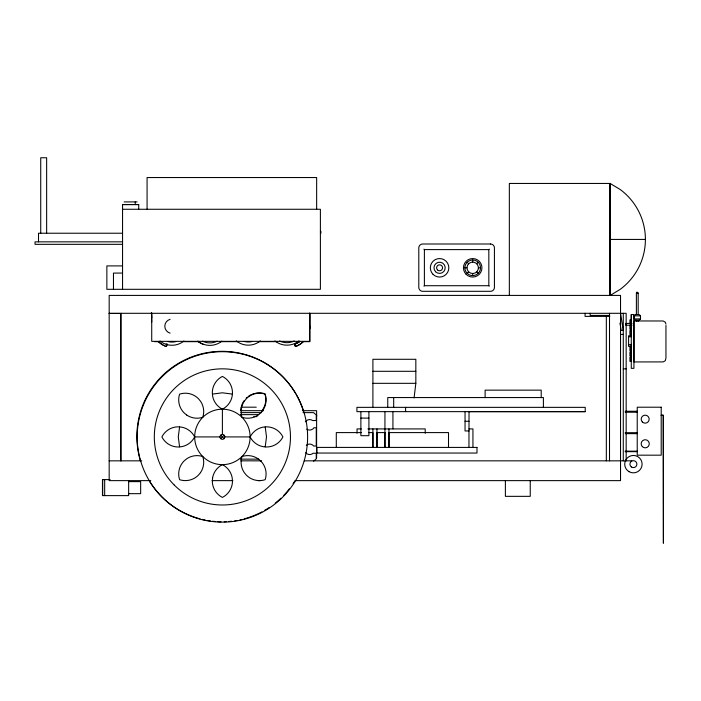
<?xml version="1.0" encoding="UTF-8"?>
<svg xmlns="http://www.w3.org/2000/svg" width="701" height="701" viewBox="0 0 701 701"><rect width="100%" height="100%" fill="white"/><g stroke="black" fill="none" stroke-linecap="round" stroke-linejoin="round"><path stroke-width="1.05" d="M336.296 447.422L336.296 432.596L361.374 432.596M376.954 432.596L376.954 447.422L376.954 428.916M384.919 432.596L384.919 447.422L384.945 411.645M388.959 432.596L388.959 447.422L388.959 428.916M448.509 447.422L448.509 432.596L388.591 432.596M610.098 183.452L610.098 295.41L610.098 183.452L620.07 189.419A62.03 62.03 0 0 1 620.07 289.443L610.212 295.41L610.212 183.452L509.347 183.452L509.347 295.41M631.268 314.556L631.268 368.34L633.932 368.34L633.932 314.556L631.268 314.556L631.268 329.268L629.927 329.268L629.927 325.264M636.394 314.556L636.394 293.062L636.99 292.037L638.173 293.062L638.173 314.556M414.072 397.949L415.833 383.324L415.833 359.289L372.906 359.289L372.906 407.351M179.587 426.953L178.273 436.916L179.587 446.879M265.206 446.879L266.511 436.916L265.206 426.953M316.615 416.28L316.799 415.684M166.295 346.504L167.101 344.147L166.198 343.849M167.232 344.173L166.435 346.531L165.243 346.145A21.582 21.582 0 0 1 158.242 341.466M220.675 438.633L224.118 435.19M423.939 286.166L424.394 285.71L488.825 285.71L489.272 286.166M423.939 249.144L424.394 249.6L488.825 249.6L489.272 249.144M467.146 273.346A7.842 7.842 0 0 1 470.66 260.229A7.842 7.842 0 0 1 480.264 269.832A7.842 7.842 0 0 1 467.146 273.346L468.645 271.857A5.731 5.731 0 0 1 471.212 262.27A5.731 5.731 0 0 1 478.231 269.289A5.731 5.731 0 0 1 468.645 271.857M476.741 263.751L478.24 262.262M634.072 315.871L635.395 314.556L639.172 314.556L640.495 315.871L640.495 318.911L639.172 320.234L635.395 320.234L634.072 318.911L634.081 315.862L640.495 315.871L640.486 318.92L634.072 318.911M313.566 461.17L316.256 458.848L316.256 453.249L313.128 453.249A5.249 5.249 0 0 1 305.654 452.732M212.429 394.102L222.392 392.797L232.355 394.102M138.719 209.266L138.719 204.552L122.552 204.552L122.552 289.311M122.552 204.604L138.719 204.552M124.13 201.914L137.151 201.914M122.552 209.266L320.392 209.266L320.392 289.311L106.859 289.311L106.859 265.907L122.552 265.907M320.392 231.348L320.883 231.348L320.883 233.275L320.392 233.275M122.552 233.231L38.511 233.231L38.511 241.845M610.098 239.427L645.402 239.427M122.552 241.845L35.05 241.845L35.05 244.334L122.552 244.334M464.851 267.808L466.962 267.808M478.424 267.808L480.535 267.808M122.552 273.075L113.466 273.075L113.466 289.311M636.394 293.062L638.173 293.062M109.172 313.303L626.159 313.303L626.159 460.837M109.172 313.478L120.546 313.478L120.546 460.837M609.686 315.432L590.163 315.432L590.163 313.303M609.782 316.388L585.063 316.388L585.063 313.303M631.268 319.928L629.927 319.928L629.927 323.932M632.013 323.433L625.721 323.433L625.721 325.211L632.013 325.211M309.676 326.228L309.851 326.21A21.582 21.582 0 0 1 309.667 329.023M620.525 334.412L623.277 334.412M631.268 334.605L629.927 334.605L629.927 330.6L631.268 330.6L631.268 336.068M631.268 335.735L628.595 335.735L628.595 346.408L631.268 346.408L631.268 344.279M628.595 336.734L631.268 336.734M154.579 341.659L158.961 341.659M183.005 341.659L199.417 341.659M220.184 341.659L237.692 341.659M258.459 341.659L277.053 341.659M297.82 341.659L300.019 341.659M303.288 341.659L309.86 341.659L309.851 313.259M628.595 344.743L631.268 344.743M631.268 350.614L629.927 350.614L629.927 346.609L631.268 346.609L631.268 361.287L629.927 361.287L629.927 357.282L631.268 357.282M631.268 351.946L629.927 351.946L629.927 355.95L631.268 355.95M623.277 368.857L626.159 368.857M372.906 371.302L415.833 371.302M372.906 383.324L415.833 383.324M240.986 407.185L256.277 407.185M240.829 410.681L263.567 410.681M302.543 410.681L316.615 410.681L316.615 457.99M625.222 411.259L637.227 411.259M468.321 411.61L585.23 411.645L585.23 407.351L356.914 407.351L356.914 411.645L585.23 411.645M625.222 412.223L637.227 412.223M240.995 412.617L261.631 412.617M303.016 412.617L313.566 412.617L316.256 414.939L316.256 420.539L312.69 420.539A5.249 5.249 0 0 0 305.338 421.809M240.39 414.641L258.827 414.641M661.201 415.158L663.155 415.158L663.4 543.24L663.4 415.334L661.201 415.334M253.806 416.596L257.092 416.596M360.884 418.103L368.91 418.103M465.043 421.275L469.03 421.275M361.374 428.916L357.046 428.916L357.046 433.271M367.867 428.916L425.209 428.916L425.209 433.271M468.951 428.916L472.938 428.916L472.938 447.413M469.03 430.949L465.043 430.949L465.043 411.61M368.595 432.596L372.897 432.596L372.897 447.422L372.897 428.916M376.603 432.596L385.322 432.596M625.231 432.692L637.227 432.692M625.231 433.647L637.227 433.647M194.668 436.916A18.357 18.357 0 0 1 181.629 446.686L178.273 447.001A18.357 18.357 0 0 1 161.887 436.916A18.357 18.357 0 0 1 178.273 426.83L181.629 427.137A18.357 18.357 0 0 1 194.668 436.916L219.965 436.916M224.828 436.916A2.436 2.436 0 0 0 221.174 434.804A2.436 2.436 0 0 0 221.174 439.019A2.436 2.436 0 0 0 224.828 436.916L250.126 436.916A18.357 18.357 0 0 1 263.155 427.137L266.511 426.83A18.357 18.357 0 0 1 282.906 436.916A18.357 18.357 0 0 1 266.511 447.001L263.155 446.686A18.357 18.357 0 0 1 250.126 436.916A27.733 27.733 0 0 0 208.53 412.898A27.733 27.733 0 0 0 208.53 460.934A27.733 27.733 0 0 0 250.126 436.916M625.213 451.164L637.227 451.164M625.213 451.672L637.227 451.672M240.39 459.137L258.827 459.137M109.172 460.837L141.751 460.837M240.811 460.837L261.604 460.837M304.269 460.837L631.759 460.837M110.118 479.598L102.469 479.598L102.469 495.616L128.651 495.616L128.651 480.667M150.785 480.632L109.172 480.632L109.172 295.41L620.525 295.41L620.525 480.632L295.314 480.632M212.096 480.632L232.907 480.632M258.091 480.632L260.281 480.632M128.651 481.631L140.656 481.631L140.656 493.67L128.651 493.67M203.062 344.173L202.16 343.867A19.093 19.093 0 0 1 197.848 341.378M467.146 262.262L468.645 263.751M476.741 271.857L478.24 273.346M220.675 435.19L224.118 438.633M294.674 344.147L295.471 346.504M316.615 452.39L316.799 452.986M620.525 313.303L623.277 330.118L621.156 330.469L619.956 323.108M665.95 324.142L665.293 322.206L663.181 320.988L633.932 320.953L633.932 361.944L663.181 361.909L665.293 360.691L665.95 358.158M151.582 312.742L151.766 317.93M151.442 312.716L151.775 322.057M665.95 325.448L665.95 357.449M638.173 320.234L638.173 321.496M636.394 320.234L636.394 321.435M623.277 313.303L623.277 460.837M609.511 313.303L609.511 460.837M606.33 315.485L606.33 460.837M543.398 407.351L543.398 397.555L387.758 397.555L387.758 407.351M541.207 397.677L541.207 390.15L485.118 390.15L485.118 397.677M530.245 480.632L530.245 496.343L505.386 496.343L505.386 480.632M488.825 249.6L488.825 285.71M472.693 259.966L472.693 262.078M472.693 273.539L472.693 275.651M469.03 411.61L468.951 447.413M424.394 249.6L424.394 285.71M405.599 407.351L405.599 411.645M393.682 397.555L393.682 407.351M392.928 411.645L392.928 428.854M368.91 411.645L368.91 435.689L360.884 435.689L360.884 411.645M316.65 209.266L316.65 177.546L147.079 177.546L147.079 209.266M309.711 313.277L309.711 326.228A21.582 21.582 0 0 1 309.527 329.049M309.676 313.268L309.676 341.352L151.723 341.352L151.723 313.277M222.392 409.182A18.357 18.357 0 0 0 232.171 396.153L232.478 392.797A18.357 18.357 0 0 0 222.392 376.411A18.357 18.357 0 0 0 212.315 392.797L212.622 396.153A18.357 18.357 0 0 0 222.392 409.182L222.392 434.48M135.24 201.914L135.24 204.552M121.15 313.303L121.15 460.837M104.668 479.598L104.668 495.616M102.714 479.598L102.714 495.616M46.643 233.231L46.643 157.76L40.728 157.76L40.728 233.231M306.302 445.266A5.249 5.249 0 0 1 313.75 446.046L316.256 446.046L316.256 427.741L314.004 427.741A5.249 5.249 0 0 1 306.679 429.143M294.806 480.974A85.215 85.215 0 0 1 293.097 483.655M289.364 488.851A85.215 85.215 0 0 1 283.809 495.3M280.829 498.28A85.215 85.215 0 0 1 275.221 503.169M269.184 507.568A85.215 85.215 0 0 1 264.689 510.354M261.92 511.879A85.215 85.215 0 0 1 244.141 518.863M242.099 519.388A85.215 85.215 0 0 1 240.031 519.853M236.903 520.466A85.215 85.215 0 0 1 234.791 520.817M231.619 521.237A85.215 85.215 0 0 1 228.43 521.535M226.309 521.667A85.215 85.215 0 0 1 224.189 521.746M221.034 521.763A85.215 85.215 0 0 1 217.862 521.667M215.742 521.535A85.215 85.215 0 0 1 212.552 521.237M210.431 520.966A85.215 85.215 0 0 1 207.268 520.466M205.174 520.072A85.215 85.215 0 0 1 202.072 519.388M200.03 518.863A85.215 85.215 0 0 1 180.394 510.871M179.474 510.354A85.215 85.215 0 0 1 149.366 480.974M140.34 460.636A85.215 85.215 0 0 1 295.883 393.944M296.4 394.865A85.215 85.215 0 0 1 303.515 411.461M261.552 411.242A18.357 18.357 0 0 0 264.864 393.769A18.357 18.357 0 0 0 259.055 392.849M240.793 410.295A18.357 18.357 0 0 1 241.091 407.78M241.486 406.142A18.357 18.357 0 0 1 242.353 403.758M242.712 403.005A18.357 18.357 0 0 1 243.992 400.823M246.147 398.229A18.357 18.357 0 0 1 247.392 397.09M248.741 396.074A18.357 18.357 0 0 1 251.685 394.426M252.465 394.102A18.357 18.357 0 0 1 254.06 393.568M255.699 393.173A18.357 18.357 0 0 1 258.213 392.875M303.524 341.466A21.582 21.582 0 0 1 296.523 346.145L295.331 346.531L294.534 344.173L295.568 343.849A19.093 19.093 0 0 0 299.888 341.352M303.384 341.492A21.582 21.582 0 0 1 296.383 346.171M299.748 341.378A19.093 19.093 0 0 1 295.428 343.867M183.925 341.028A19.032 19.032 0 0 1 159.968 341.028M176.047 341.545A15.843 15.843 0 0 1 167.846 341.545M170.115 333.15A7.159 7.159 0 0 1 170.08 319.332M165.383 346.171A21.582 21.582 0 0 1 158.382 341.492M260.308 340.931A19.032 19.032 0 0 1 236.351 340.931M252.43 341.448A15.843 15.843 0 0 1 244.228 341.448M298.915 340.931A19.032 19.032 0 0 1 274.95 340.931M294.254 340.984A16.552 16.552 0 0 1 279.603 340.984M221.875 341.15A19.032 19.032 0 0 1 197.91 341.15M217.214 341.194A16.552 16.552 0 0 1 202.571 341.194M212.622 477.679L212.315 481.035A18.357 18.357 0 0 0 222.392 497.421A18.357 18.357 0 0 0 232.478 481.035L232.171 477.679A18.357 18.357 0 0 0 222.392 464.649A18.357 18.357 0 0 0 212.622 477.679M246.463 398.589L244.307 401.182A18.357 18.357 0 0 0 242.003 417.305A18.357 18.357 0 0 0 258.134 415.001L260.719 412.845A18.357 18.357 0 0 0 265.18 394.128A18.357 18.357 0 0 0 246.463 398.589M200.486 472.649L198.33 475.243A18.357 18.357 0 0 1 179.614 479.694A18.357 18.357 0 0 1 184.065 460.978L186.659 458.822A18.357 18.357 0 0 1 202.782 456.526A18.357 18.357 0 0 1 200.486 472.649M490.551 244.001L422.668 244.001A3.873 3.873 0 0 0 418.795 247.874L418.795 287.436A3.873 3.873 0 0 0 422.668 291.309L490.551 291.309A3.873 3.873 0 0 0 494.424 287.436L494.424 247.874A3.873 3.873 0 0 0 490.551 244.001M661.201 407.211L637.227 407.211L637.227 455.177L661.201 455.177L661.201 407.211M476.978 447.422L316.878 447.413L316.878 453.048L476.978 453.048L476.978 447.413M260.719 460.978L258.134 458.822A18.357 18.357 0 0 0 242.003 456.526A18.357 18.357 0 0 0 244.307 472.649L246.463 475.243A18.357 18.357 0 0 0 265.18 479.694A18.357 18.357 0 0 0 260.719 460.978M186.659 415.001L184.065 412.845A18.357 18.357 0 0 1 179.614 394.128A18.357 18.357 0 0 1 198.33 398.589L200.486 401.174A18.357 18.357 0 0 1 202.782 417.305A18.357 18.357 0 0 1 186.659 415.001M642.353 421.993A3.996 3.996 0 0 0 649.038 420.197A3.996 3.996 0 0 0 644.14 415.307A3.996 3.996 0 0 0 642.353 421.993M642.353 446.642A4.048 4.048 0 0 0 649.135 444.82A4.048 4.048 0 0 0 644.175 439.86A4.048 4.048 0 0 0 642.353 446.642M629.06 471.685A8.701 8.701 0 0 0 642.107 464.15A8.701 8.701 0 0 0 629.06 456.614A8.701 8.701 0 0 0 629.06 471.685M631.373 466.962A3.47 3.47 0 0 0 636.858 464.5A3.47 3.47 0 0 0 631.987 460.978A3.47 3.47 0 0 0 631.373 466.962M433.043 274.345A9.253 9.253 0 0 0 448.517 270.2A9.253 9.253 0 0 0 437.187 258.871A9.253 9.253 0 0 0 433.043 274.345M435.619 271.769A5.608 5.608 0 0 0 445.004 269.254A5.608 5.608 0 0 0 438.134 262.393A5.608 5.608 0 0 0 435.619 271.769M437.485 269.911A2.97 2.97 0 0 0 442.454 268.579A2.97 2.97 0 0 0 438.817 264.934A2.97 2.97 0 0 0 437.485 269.911M466.156 274.345A9.253 9.253 0 0 0 481.631 270.2A9.253 9.253 0 0 0 470.301 258.871A9.253 9.253 0 0 0 466.156 274.345M174.26 485.048A68.067 68.067 0 0 0 288.146 454.528A68.067 68.067 0 0 0 204.78 371.162A68.067 68.067 0 0 0 174.26 485.048M179.789 510.714A85.215 85.215 0 0 0 307.608 436.916A85.215 85.215 0 0 0 179.789 363.118A85.215 85.215 0 0 0 179.789 510.714"/></g></svg>
